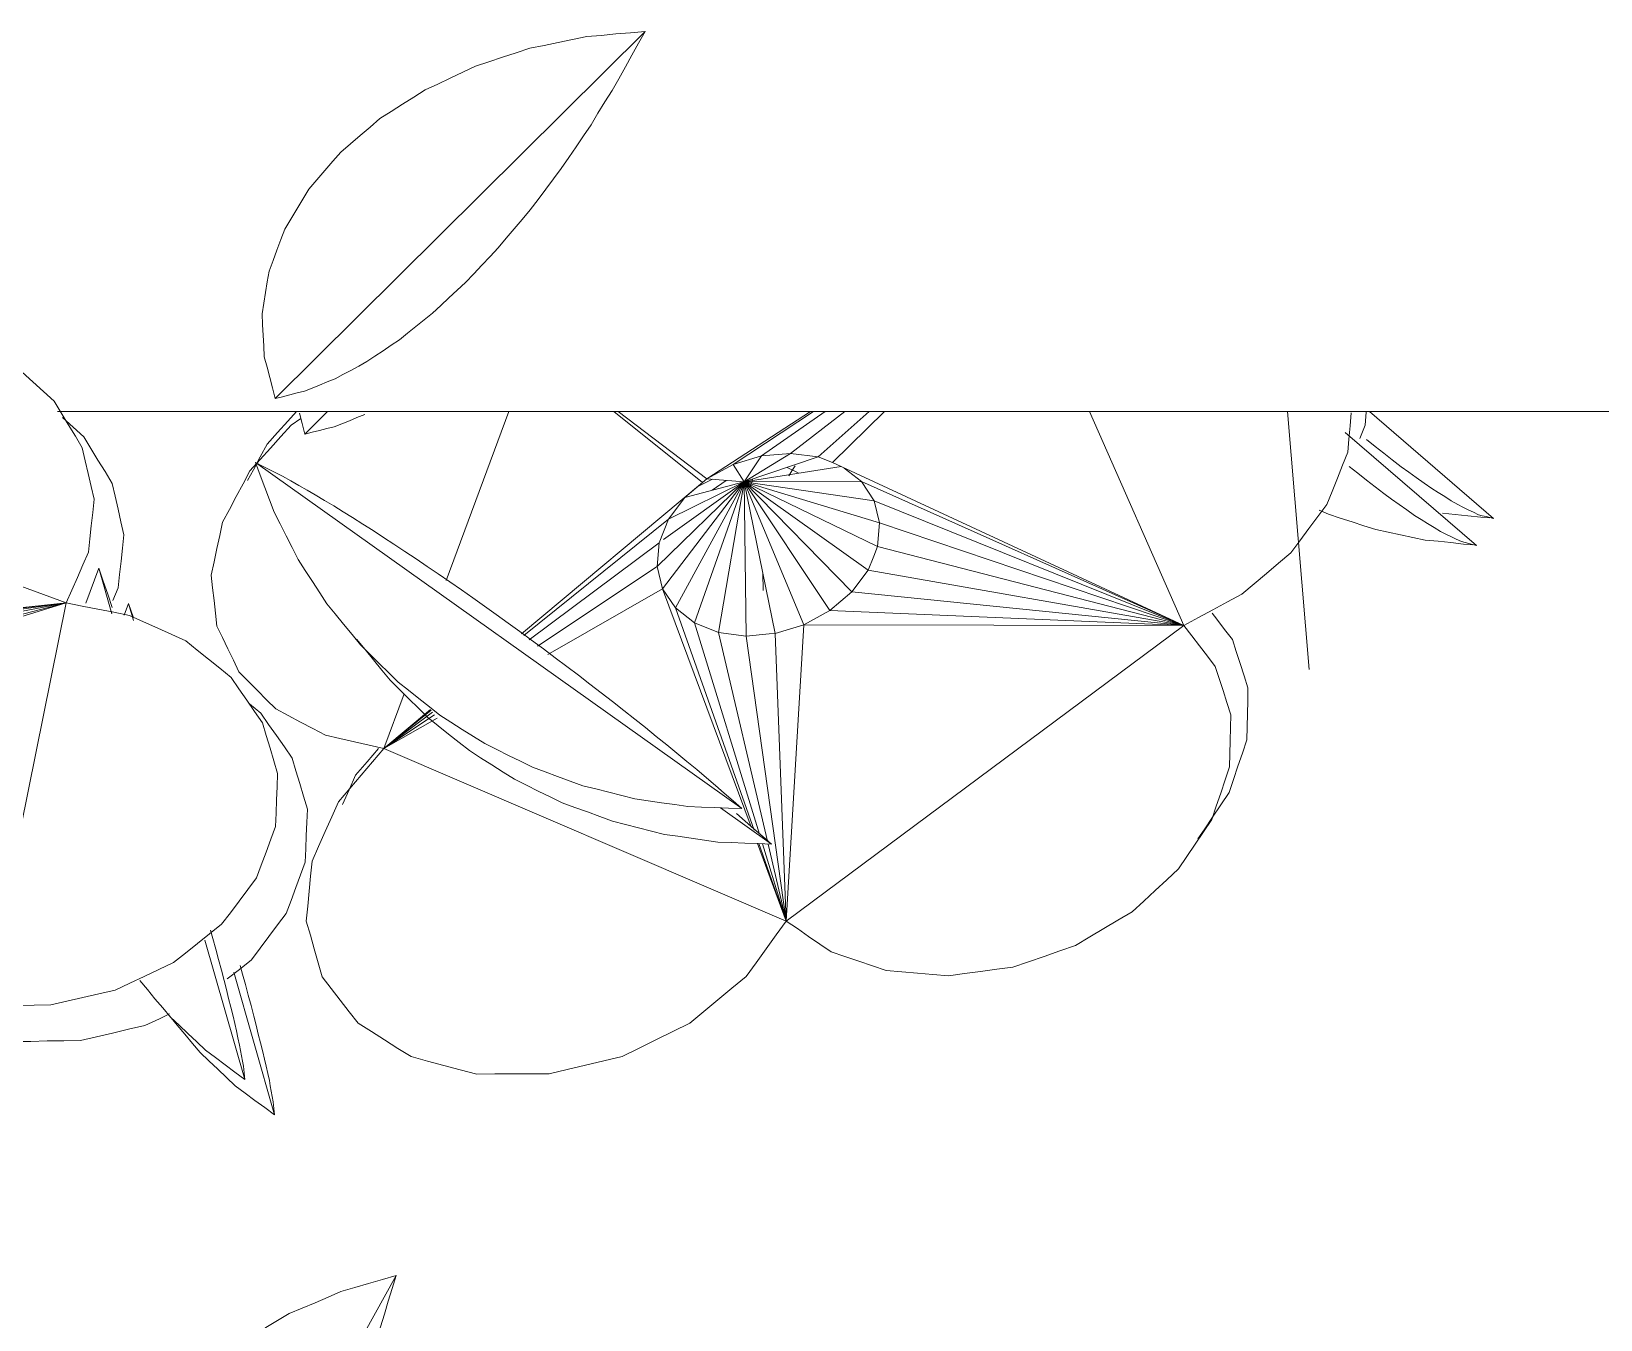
# Model space of a CAD drawing. Header units: metres. Extents: x -18.34 to -13.25, y -25.49 to -16.26.
# Drawn here: x -14.5184 to -14.4033, y -17.635 to -17.5405 of the extents above; entities that cross this region are included whole.
import ezdxf

# ---------------------------------------------------------------- set-up
doc = ezdxf.new("R2010")
doc.units = ezdxf.units.M
for name, color, linetype, lineweight in [('Importações nas famílias', 7, 'Continuous', 5), ('Quadro estrutural', 7, 'Continuous', 5), ('Vegetação', 7, 'Continuous', 5)]:
    doc.layers.add(name, color=color, linetype=linetype, lineweight=lineweight)

# ---------------------------------------------------------------- blocks, each defined once
blk = doc.blocks.new('Planta_pergolado_12200 - plantas pergolado_skp_Component_12-V846-Pavimento 02 - Executivo')
at = {"layer": 'Importações nas famílias', "color": 9}
blk.add_line((0.58291, 0.23333), (0.61374, 0.21627), dxfattribs=at)
at = {"layer": 'Importações nas famílias', "color": 9, "flags": 128}
for points in [[(0.58409, 0.22928), (0.58379, 0.23029), (0.5835, 0.23131), (0.5832, 0.23232), (0.58291, 0.23333)], [(0.58291, 0.23333), (0.58385, 0.23304), (0.5848, 0.23275), (0.58574, 0.23247), (0.58668, 0.23218)], [(0.58668, 0.23218), (0.5876, 0.23186), (0.58852, 0.23155), (0.58944, 0.23124), (0.59036, 0.23092)], [(0.59036, 0.23092), (0.59125, 0.23059), (0.59213, 0.23025), (0.59301, 0.22992), (0.5939, 0.22958)], [(0.5857, 0.22549), (0.5853, 0.22644), (0.5849, 0.22739), (0.58449, 0.22834), (0.58409, 0.22928)], [(0.5939, 0.22958), (0.59474, 0.22923), (0.59558, 0.22888), (0.59642, 0.22852), (0.59726, 0.22817)], [(0.59726, 0.22817), (0.59804, 0.2278), (0.59882, 0.22744), (0.59961, 0.22707), (0.60039, 0.2267)], [(0.60039, 0.2267), (0.60112, 0.22633), (0.60184, 0.22595), (0.60256, 0.22557), (0.60328, 0.2252)], [(0.58771, 0.22206), (0.58721, 0.22292), (0.58671, 0.22378), (0.58621, 0.22464), (0.5857, 0.22549)], [(0.60328, 0.2252), (0.60393, 0.22481), (0.60458, 0.22443), (0.60523, 0.22405), (0.60588, 0.22367)], [(0.60588, 0.22367), (0.60645, 0.22328), (0.60703, 0.2229), (0.6076, 0.22251), (0.60817, 0.22213)], [(0.59007, 0.21905), (0.58948, 0.2198), (0.58889, 0.22056), (0.5883, 0.22131), (0.58771, 0.22206)], [(0.60817, 0.22213), (0.60866, 0.22175), (0.60914, 0.22137), (0.60963, 0.22099), (0.61012, 0.22061)], [(0.61012, 0.22061), (0.61052, 0.22023), (0.61091, 0.21986), (0.61131, 0.21948), (0.61171, 0.21911)], [(0.59272, 0.21655), (0.59205, 0.21718), (0.59139, 0.2178), (0.59073, 0.21843), (0.59007, 0.21905)], [(0.61171, 0.21911), (0.61201, 0.21875), (0.61231, 0.21839), (0.61262, 0.21802), (0.61292, 0.21766)], [(0.61292, 0.21766), (0.61312, 0.21731), (0.61333, 0.21697), (0.61353, 0.21662), (0.61374, 0.21627)], [(0.59559, 0.21461), (0.59487, 0.2151), (0.59416, 0.21558), (0.59344, 0.21607), (0.59272, 0.21655)], [(0.61374, 0.21627), (0.61305, 0.2158), (0.61235, 0.21534), (0.61166, 0.21487), (0.61097, 0.21441)], [(0.59863, 0.21328), (0.59787, 0.21361), (0.59711, 0.21394), (0.59635, 0.21428), (0.59559, 0.21461)], [(0.61097, 0.21441), (0.61023, 0.21409), (0.60949, 0.21378), (0.60875, 0.21346), (0.60801, 0.21315)], [(0.60177, 0.21258), (0.60098, 0.21275), (0.6002, 0.21293), (0.59942, 0.2131), (0.59863, 0.21328)], [(0.60801, 0.21315), (0.60723, 0.213), (0.60646, 0.21284), (0.60569, 0.21269), (0.60492, 0.21254)], [(0.60492, 0.21254), (0.60413, 0.21255), (0.60334, 0.21256), (0.60255, 0.21257), (0.60177, 0.21258)]]:
    blk.add_lwpolyline(points, dxfattribs=at)
blk = doc.blocks.new('Planta_pergolado_12200 - plantas pergolado_skp_Component_16-V2130-Pavimento 02 - Executivo')
blk.add_blockref('Planta_pergolado_12200 - plantas pergolado_skp_Component_12-V846-Pavimento 02 - Executivo', (0.15477, 0.06501))
blk = doc.blocks.new('Planta_pergolado_12200 - plantas pergolado_skp_Component_12-V875-Pavimento 02 - Executivo')
at = {"layer": 'Importações nas famílias', "color": 9}
blk.add_line((0.6464, 0.3166), (0.67333, 0.28947), dxfattribs=at)
at = {"layer": 'Importações nas famílias', "color": 9, "flags": 128}
for points in [[(0.64678, 0.31232), (0.64669, 0.31339), (0.64659, 0.31446), (0.6465, 0.31553), (0.6464, 0.3166)], [(0.6464, 0.3166), (0.64727, 0.31612), (0.64814, 0.31564), (0.64901, 0.31517), (0.64989, 0.31469)], [(0.64989, 0.31469), (0.65073, 0.31418), (0.65157, 0.31366), (0.65241, 0.31315), (0.65325, 0.31264)], [(0.64764, 0.30814), (0.64743, 0.30919), (0.64721, 0.31023), (0.647, 0.31127), (0.64678, 0.31232)], [(0.65325, 0.31264), (0.65406, 0.31209), (0.65486, 0.31155), (0.65566, 0.311), (0.65647, 0.31046)], [(0.65647, 0.31046), (0.65722, 0.30989), (0.65798, 0.30932), (0.65873, 0.30875), (0.65949, 0.30818)], [(0.64895, 0.30416), (0.64863, 0.30515), (0.6483, 0.30615), (0.64797, 0.30714), (0.64764, 0.30814)], [(0.65949, 0.30818), (0.66019, 0.30759), (0.66088, 0.30701), (0.66158, 0.30642), (0.66228, 0.30583)], [(0.66228, 0.30583), (0.66292, 0.30523), (0.66355, 0.30463), (0.66419, 0.30403), (0.66482, 0.30343)], [(0.65069, 0.30046), (0.65026, 0.30139), (0.64982, 0.30231), (0.64939, 0.30323), (0.64895, 0.30416)], [(0.66482, 0.30343), (0.66539, 0.30282), (0.66595, 0.30221), (0.66651, 0.30161), (0.66708, 0.301)], [(0.6528, 0.29715), (0.65228, 0.29798), (0.65175, 0.2988), (0.65122, 0.29963), (0.65069, 0.30046)], [(0.66708, 0.301), (0.66756, 0.30039), (0.66805, 0.29979), (0.66853, 0.29918), (0.66902, 0.29858)], [(0.66902, 0.29858), (0.66942, 0.29798), (0.66983, 0.29738), (0.67023, 0.29679), (0.67063, 0.29619)], [(0.65525, 0.29428), (0.65464, 0.295), (0.65403, 0.29571), (0.65342, 0.29643), (0.6528, 0.29715)], [(0.67063, 0.29619), (0.67095, 0.29561), (0.67127, 0.29502), (0.67158, 0.29444), (0.6719, 0.29386)], [(0.65797, 0.29194), (0.65729, 0.29252), (0.65661, 0.29311), (0.65593, 0.2937), (0.65525, 0.29428)], [(0.6719, 0.29386), (0.67212, 0.29329), (0.67235, 0.29273), (0.67257, 0.29217), (0.6728, 0.29161)], [(0.66091, 0.29017), (0.66017, 0.29061), (0.65944, 0.29105), (0.65871, 0.2915), (0.65797, 0.29194)], [(0.6728, 0.29161), (0.67293, 0.29107), (0.67306, 0.29054), (0.6732, 0.29), (0.67333, 0.28947)], [(0.66398, 0.28902), (0.66321, 0.28931), (0.66244, 0.2896), (0.66168, 0.28988), (0.66091, 0.29017)], [(0.66713, 0.28851), (0.66634, 0.28864), (0.66555, 0.28877), (0.66477, 0.28889), (0.66398, 0.28902)], [(0.67333, 0.28947), (0.67256, 0.28927), (0.6718, 0.28907), (0.67103, 0.28887), (0.67027, 0.28866)], [(0.67027, 0.28866), (0.66948, 0.28863), (0.6687, 0.28859), (0.66791, 0.28855), (0.66713, 0.28851)]]:
    blk.add_lwpolyline(points, dxfattribs=at)
blk = doc.blocks.new('Planta_pergolado_12200 - plantas pergolado_skp_Component_12-V877-Pavimento 02 - Executivo')
at = {"layer": 'Importações nas famílias', "color": 9}
blk.add_line((0.70342, 0.3237), (0.67804, 0.28803), dxfattribs=at)
at = {"layer": 'Importações nas famílias', "color": 9, "flags": 128}
for points in [[(0.70117, 0.32112), (0.70173, 0.32176), (0.70229, 0.32241), (0.70286, 0.32306), (0.70342, 0.3237)], [(0.70342, 0.3237), (0.70338, 0.32272), (0.70334, 0.32173), (0.70331, 0.32074), (0.70327, 0.31975)], [(0.69875, 0.31821), (0.69935, 0.31894), (0.69996, 0.31966), (0.70056, 0.32039), (0.70117, 0.32112)], [(0.70327, 0.31975), (0.70313, 0.31878), (0.70299, 0.3178), (0.70285, 0.31682), (0.70271, 0.31585)], [(0.69622, 0.31505), (0.69685, 0.31584), (0.69748, 0.31663), (0.69812, 0.31742), (0.69875, 0.31821)], [(0.70271, 0.31585), (0.70247, 0.31489), (0.70222, 0.31394), (0.70198, 0.31299), (0.70174, 0.31203)], [(0.69364, 0.31172), (0.69428, 0.31255), (0.69493, 0.31338), (0.69557, 0.31422), (0.69622, 0.31505)], [(0.70174, 0.31203), (0.7014, 0.31111), (0.70106, 0.31019), (0.70073, 0.30927), (0.70039, 0.30835)], [(0.69107, 0.30828), (0.69171, 0.30914), (0.69235, 0.31), (0.693, 0.31086), (0.69364, 0.31172)], [(0.68857, 0.30483), (0.68919, 0.30569), (0.68982, 0.30655), (0.69044, 0.30742), (0.69107, 0.30828)], [(0.70039, 0.30835), (0.69995, 0.30747), (0.69952, 0.30659), (0.69909, 0.30572), (0.69865, 0.30484)], [(0.6862, 0.30143), (0.68679, 0.30228), (0.68738, 0.30313), (0.68797, 0.30398), (0.68857, 0.30483)], [(0.69865, 0.30484), (0.69813, 0.30401), (0.69761, 0.30319), (0.69708, 0.30236), (0.69656, 0.30154)], [(0.68401, 0.29818), (0.68456, 0.29899), (0.6851, 0.29981), (0.68565, 0.30062), (0.6862, 0.30143)], [(0.69656, 0.30154), (0.69596, 0.30078), (0.69535, 0.30001), (0.69474, 0.29925), (0.69414, 0.29849)], [(0.68206, 0.29515), (0.68255, 0.29591), (0.68303, 0.29666), (0.68352, 0.29742), (0.68401, 0.29818)], [(0.69414, 0.29849), (0.69345, 0.2978), (0.69277, 0.2971), (0.69209, 0.29641), (0.6914, 0.29572)], [(0.68039, 0.2924), (0.68081, 0.29309), (0.68122, 0.29378), (0.68164, 0.29446), (0.68206, 0.29515)], [(0.6914, 0.29572), (0.69065, 0.29511), (0.6899, 0.29449), (0.68914, 0.29388), (0.68839, 0.29326)], [(0.67904, 0.29001), (0.67938, 0.29061), (0.67971, 0.29121), (0.68005, 0.29181), (0.68039, 0.2924)], [(0.68839, 0.29326), (0.68758, 0.29274), (0.68676, 0.29221), (0.68595, 0.29168), (0.68514, 0.29115)], [(0.68514, 0.29115), (0.68427, 0.29071), (0.68341, 0.29027), (0.68254, 0.28984), (0.68167, 0.2894)], [(0.67804, 0.28803), (0.67829, 0.28853), (0.67854, 0.28902), (0.67879, 0.28952), (0.67904, 0.29001)], [(0.68167, 0.2894), (0.68077, 0.28906), (0.67986, 0.28871), (0.67895, 0.28837), (0.67804, 0.28803)]]:
    blk.add_lwpolyline(points, dxfattribs=at)
blk = doc.blocks.new('Planta_pergolado_12200 - plantas pergolado_skp_Component_12-V2141-Pavimento 02 - Executivo')
at = {"layer": 'Importações nas famílias', "color": 9}
for p, q in [((0.72329, 0.28723), (0.71307, 0.28432)), ((0.71234, 0.28473), (0.71296, 0.2849)), ((0.68912, 0.27749), (0.68577, 0.27654))]:
    blk.add_line(p, q, dxfattribs=at)
at = {"layer": 'Importações nas famílias', "color": 9, "flags": 128}
for points in [[(0.71866, 0.28638), (0.71919, 0.2865), (0.71972, 0.28662), (0.72025, 0.28674), (0.72078, 0.28686)], [(0.72078, 0.28686), (0.72117, 0.28693), (0.72155, 0.287), (0.72194, 0.28707), (0.72233, 0.28715)], [(0.72329, 0.28723), (0.72275, 0.28652), (0.72222, 0.2858), (0.72168, 0.28508), (0.72115, 0.28436)], [(0.72233, 0.28715), (0.72257, 0.28717), (0.72281, 0.28719), (0.72305, 0.28721), (0.72329, 0.28723)], [(0.71296, 0.2849), (0.71373, 0.28511), (0.7145, 0.28531), (0.71527, 0.28552), (0.71603, 0.28572)], [(0.71603, 0.28572), (0.71669, 0.28589), (0.71735, 0.28605), (0.718, 0.28622), (0.71866, 0.28638)], [(0.72115, 0.28436), (0.72054, 0.28372), (0.71993, 0.28307), (0.71932, 0.28243), (0.71872, 0.28178)], [(0.71872, 0.28178), (0.71804, 0.28122), (0.71737, 0.28065), (0.7167, 0.28009), (0.71603, 0.27953)], [(0.68577, 0.27654), (0.68673, 0.27686), (0.68769, 0.27718), (0.68866, 0.2775)], [(0.68836, 0.27558), (0.6875, 0.2759), (0.68663, 0.27622), (0.68577, 0.27654)]]:
    blk.add_lwpolyline(points, dxfattribs=at)
blk = doc.blocks.new('Planta_pergolado_12200 - plantas pergolado_skp_Component_17-V2143-Pavimento 02 - Executivo')
at = {"layer": 'Importações nas famílias', "color": 9}
for p, q in [((0.67613, 0.24108), (0.68833, 0.27414)), ((0.69189, 0.24901), (0.68833, 0.27414)), ((0.68833, 0.27414), (0.69147, 0.24691)), ((0.69273, 0.25087), (0.68833, 0.27414)), ((0.69394, 0.25237), (0.68833, 0.27414)), ((0.69484, 0.25299), (0.68833, 0.27414)), ((0.68833, 0.27414), (0.69151, 0.24472)), ((0.71791, 0.26815), (0.68833, 0.27414)), ((0.71791, 0.26815), (0.69484, 0.25299)), ((0.71791, 0.26815), (0.69712, 0.2539)), ((0.71791, 0.26815), (0.69887, 0.25384)), ((0.71791, 0.26815), (0.70057, 0.2532)), ((0.71791, 0.26815), (0.70211, 0.25205)), ((0.71791, 0.26815), (0.70337, 0.25046)), ((0.71791, 0.26815), (0.70428, 0.24853)), ((0.71791, 0.26815), (0.70477, 0.2464)), ((0.70481, 0.24421), (0.71791, 0.26815)), ((0.71791, 0.26815), (0.71307, 0.26497)), ((0.71791, 0.26815), (0.72399, 0.23139)), ((0.69354, 0.24502), (0.69712, 0.2539)), ((0.69887, 0.25384), (0.69354, 0.24502)), ((0.69543, 0.25338), (0.69354, 0.24502)), ((0.69712, 0.2539), (0.69549, 0.25342)), ((0.69887, 0.25384), (0.69712, 0.2539)), ((0.70057, 0.2532), (0.69887, 0.25384)), ((0.69394, 0.25237), (0.69273, 0.25087)), ((0.70057, 0.2532), (0.69354, 0.24502)), ((0.69354, 0.24502), (0.69394, 0.25237)), ((0.69484, 0.25299), (0.69394, 0.25237)), ((0.70211, 0.25205), (0.70057, 0.2532)), ((0.69354, 0.24502), (0.70211, 0.25205)), ((0.70261, 0.25141), (0.70211, 0.25205)), ((0.70337, 0.25046), (0.70261, 0.25141)), ((0.69273, 0.25087), (0.69189, 0.24901)), ((0.69354, 0.24502), (0.69273, 0.25087)), ((0.70337, 0.25046), (0.69354, 0.24502)), ((0.70428, 0.24853), (0.70337, 0.25046)), ((0.69189, 0.24901), (0.69147, 0.24691)), ((0.69354, 0.24502), (0.69189, 0.24901)), ((0.69354, 0.24502), (0.70428, 0.24853)), ((0.70477, 0.2464), (0.70428, 0.24853)), ((0.69354, 0.24502), (0.69147, 0.24691)), ((0.69147, 0.24691), (0.69151, 0.24472)), ((0.69354, 0.24502), (0.70477, 0.2464)), ((0.70481, 0.24421), (0.70477, 0.2464)), ((0.69151, 0.24472), (0.67613, 0.24108)), ((0.67613, 0.24108), (0.69161, 0.24429)), ((0.69354, 0.24502), (0.69151, 0.24472)), ((0.69151, 0.24472), (0.69161, 0.24429)), ((0.69161, 0.24429), (0.692, 0.24259)), ((0.69161, 0.24429), (0.69817, 0.21466)), ((0.69354, 0.24502), (0.692, 0.24259)), ((0.69354, 0.24502), (0.69291, 0.24066)), ((0.7044, 0.24211), (0.69354, 0.24502)), ((0.69354, 0.24502), (0.70481, 0.24421)), ((0.69354, 0.24502), (0.70355, 0.24025)), ((0.69354, 0.24502), (0.70234, 0.23875)), ((0.69354, 0.24502), (0.70085, 0.23772)), ((0.69354, 0.24502), (0.69917, 0.23722)), ((0.69354, 0.24502), (0.69742, 0.23728)), ((0.69354, 0.24502), (0.69571, 0.23792)), ((0.69354, 0.24502), (0.69418, 0.23907)), ((0.7044, 0.24211), (0.70481, 0.24421)), ((0.70481, 0.24421), (0.72399, 0.23139)), ((0.692, 0.24259), (0.69291, 0.24066)), ((0.70423, 0.24174), (0.7044, 0.24211)), ((0.7044, 0.24211), (0.72399, 0.23139)), ((0.69817, 0.21466), (0.67613, 0.24108)), ((0.69291, 0.24066), (0.69418, 0.23907)), ((0.69291, 0.24066), (0.69817, 0.21466)), ((0.70423, 0.24174), (0.70355, 0.24025)), ((0.70355, 0.24025), (0.70234, 0.23875)), ((0.72399, 0.23139), (0.70355, 0.24025)), ((0.69418, 0.23907), (0.69571, 0.23792)), ((0.69418, 0.23907), (0.69817, 0.21466)), ((0.70234, 0.23875), (0.70085, 0.23772)), ((0.72399, 0.23139), (0.70234, 0.23875)), ((0.69571, 0.23792), (0.69742, 0.23728)), ((0.69571, 0.23792), (0.69817, 0.21466)), ((0.72399, 0.23139), (0.69742, 0.23728)), ((0.69742, 0.23728), (0.69817, 0.21466)), ((0.69917, 0.23722), (0.69742, 0.23728)), ((0.70085, 0.23772), (0.69917, 0.23722)), ((0.69917, 0.23722), (0.72399, 0.23139)), ((0.70085, 0.23772), (0.72399, 0.23139)), ((0.69817, 0.21466), (0.72399, 0.23139))]:
    blk.add_line(p, q, dxfattribs=at)
at = {"layer": 'Importações nas famílias', "color": 9, "flags": 128}
for points in [[(0.70085, 0.28965), (0.69992, 0.28937), (0.69898, 0.28909), (0.69805, 0.28881), (0.69712, 0.28854)], [(0.70473, 0.2895), (0.70376, 0.28953), (0.70279, 0.28957), (0.70182, 0.28961), (0.70085, 0.28965)], [(0.7085, 0.2881), (0.70756, 0.28845), (0.70662, 0.2888), (0.70567, 0.28915), (0.70473, 0.2895)], [(0.69712, 0.28854), (0.69629, 0.28796), (0.69546, 0.28739), (0.69463, 0.28681), (0.6938, 0.28624)], [(0.71191, 0.28554), (0.71106, 0.28618), (0.71021, 0.28682), (0.70936, 0.28746), (0.7085, 0.2881)], [(0.6938, 0.28624), (0.69313, 0.28541), (0.69246, 0.28458), (0.69179, 0.28375), (0.69112, 0.28292)], [(0.71472, 0.282), (0.71402, 0.28289), (0.71331, 0.28377), (0.71261, 0.28466), (0.71191, 0.28554)], [(0.69112, 0.28292), (0.69065, 0.28188), (0.69019, 0.28085), (0.68972, 0.27982), (0.68925, 0.27879)], [(0.71673, 0.27773), (0.71623, 0.2788), (0.71573, 0.27986), (0.71522, 0.28093), (0.71472, 0.282)], [(0.68925, 0.27879), (0.68902, 0.27763), (0.68879, 0.27646), (0.68856, 0.2753), (0.68833, 0.27414)], [(0.71782, 0.273), (0.71755, 0.27418), (0.71728, 0.27536), (0.71701, 0.27654), (0.71673, 0.27773)], [(0.67695, 0.27532), (0.6761, 0.27481), (0.67524, 0.27429), (0.67439, 0.27377), (0.67353, 0.27325)], [(0.68073, 0.27619), (0.67979, 0.27597), (0.67884, 0.27575), (0.6779, 0.27554), (0.67695, 0.27532)], [(0.68461, 0.27578), (0.68364, 0.27588), (0.68267, 0.27598), (0.6817, 0.27609), (0.68073, 0.27619)], [(0.68833, 0.27414), (0.6874, 0.27455), (0.68647, 0.27496), (0.68554, 0.27537), (0.68461, 0.27578)], [(0.67353, 0.27325), (0.67282, 0.27247), (0.67212, 0.27169), (0.67141, 0.2709), (0.6707, 0.27012)], [(0.71791, 0.26815), (0.71789, 0.26936), (0.71787, 0.27057), (0.71785, 0.27179), (0.71782, 0.273)], [(0.6707, 0.27012), (0.67019, 0.26912), (0.66968, 0.26813), (0.66917, 0.26713), (0.66866, 0.26613)], [(0.72178, 0.26825), (0.72082, 0.26823), (0.71985, 0.2682), (0.71888, 0.26817), (0.71791, 0.26815)], [(0.7256, 0.2671), (0.72465, 0.26739), (0.72369, 0.26767), (0.72274, 0.26796), (0.72178, 0.26825)], [(0.7291, 0.26476), (0.72822, 0.26534), (0.72735, 0.26593), (0.72647, 0.26651), (0.7256, 0.2671)], [(0.66866, 0.26613), (0.66838, 0.26499), (0.6681, 0.26385), (0.66783, 0.26271), (0.66755, 0.26156)], [(0.73204, 0.2614), (0.73131, 0.26224), (0.73057, 0.26308), (0.72983, 0.26392), (0.7291, 0.26476)], [(0.66755, 0.26156), (0.66752, 0.26035), (0.66749, 0.25914), (0.66746, 0.25794), (0.66743, 0.25673)], [(0.73423, 0.25725), (0.73368, 0.25829), (0.73314, 0.25933), (0.73259, 0.26036), (0.73204, 0.2614)], [(0.66743, 0.25673), (0.66765, 0.25553), (0.66788, 0.25434), (0.6681, 0.25314), (0.66832, 0.25195)], [(0.73551, 0.25259), (0.73519, 0.25375), (0.73487, 0.25492), (0.73455, 0.25609), (0.73423, 0.25725)], [(0.7358, 0.24774), (0.73573, 0.24895), (0.73566, 0.25016), (0.73558, 0.25138), (0.73551, 0.25259)], [(0.66832, 0.25195), (0.66878, 0.25085), (0.66924, 0.24975), (0.6697, 0.24865), (0.67016, 0.24756)], [(0.67016, 0.24756), (0.67083, 0.24663), (0.67149, 0.2457), (0.67216, 0.24478), (0.67283, 0.24385)], [(0.73508, 0.24302), (0.73526, 0.2442), (0.73544, 0.24538), (0.73562, 0.24656)], [(0.67283, 0.24385), (0.67365, 0.24316), (0.67448, 0.24247), (0.6753, 0.24177), (0.67613, 0.24108)], [(0.7334, 0.23877), (0.73382, 0.23983), (0.73424, 0.24089), (0.73466, 0.24196), (0.73508, 0.24302)], [(0.67613, 0.24108), (0.67558, 0.24012), (0.67502, 0.23916), (0.67447, 0.2382), (0.67392, 0.23724)], [(0.73086, 0.23526), (0.7315, 0.23614), (0.73213, 0.23701), (0.73276, 0.23789), (0.7334, 0.23877)], [(0.67392, 0.23724), (0.67359, 0.23613), (0.67326, 0.23501), (0.67294, 0.23389), (0.67261, 0.23277)], [(0.72765, 0.23274), (0.72846, 0.23337), (0.72926, 0.234), (0.73006, 0.23463), (0.73086, 0.23526)], [(0.67261, 0.23277), (0.67253, 0.23157), (0.67245, 0.23036), (0.67237, 0.22916), (0.67229, 0.22796)], [(0.72399, 0.23139), (0.7249, 0.23173), (0.72582, 0.23207), (0.72674, 0.2324), (0.72765, 0.23274)], [(0.72635, 0.22655), (0.72576, 0.22776), (0.72517, 0.22897), (0.72458, 0.23018), (0.72399, 0.23139)], [(0.67229, 0.22796), (0.67246, 0.22675), (0.67264, 0.22555), (0.67281, 0.22435), (0.67298, 0.22314)], [(0.72753, 0.22115), (0.72723, 0.2225), (0.72694, 0.22385), (0.72664, 0.2252), (0.72635, 0.22655)], [(0.67298, 0.22314), (0.6734, 0.22202), (0.67381, 0.2209), (0.67423, 0.21977), (0.67464, 0.21865)], [(0.72742, 0.21563), (0.72745, 0.21701), (0.72747, 0.21839), (0.7275, 0.21977), (0.72753, 0.22115)], [(0.67464, 0.21865), (0.67527, 0.21768), (0.6759, 0.21672), (0.67652, 0.21575), (0.67715, 0.21478)], [(0.72604, 0.21047), (0.72638, 0.21176), (0.72673, 0.21305), (0.72708, 0.21434), (0.72742, 0.21563)], [(0.67715, 0.21478), (0.67795, 0.21404), (0.67875, 0.2133), (0.67955, 0.21255), (0.68034, 0.21181)], [(0.6952, 0.21172), (0.69594, 0.21246), (0.69668, 0.21319), (0.69743, 0.21392), (0.69817, 0.21466)], [(0.69817, 0.21466), (0.69867, 0.2134), (0.69918, 0.21214), (0.69969, 0.21087), (0.7002, 0.20961)], [(0.68034, 0.21181), (0.68126, 0.21134), (0.68217, 0.21087), (0.68309, 0.2104), (0.684, 0.20993)], [(0.69169, 0.20989), (0.69257, 0.21034), (0.69345, 0.2108), (0.69433, 0.21126), (0.6952, 0.21172)], [(0.684, 0.20993), (0.68497, 0.20977), (0.68594, 0.2096), (0.6869, 0.20944), (0.68787, 0.20927)], [(0.68787, 0.20927), (0.68883, 0.20943), (0.68978, 0.20958), (0.69074, 0.20973), (0.69169, 0.20989)], [(0.7002, 0.20961), (0.70097, 0.20857), (0.70174, 0.20753), (0.70251, 0.20648), (0.70328, 0.20544)], [(0.7235, 0.20611), (0.72413, 0.2072), (0.72477, 0.20829), (0.7254, 0.20938), (0.72604, 0.21047)], [(0.72002, 0.20293), (0.72089, 0.20372), (0.72176, 0.20452), (0.72263, 0.20532), (0.7235, 0.20611)], [(0.70328, 0.20544), (0.70425, 0.20471), (0.70522, 0.20397), (0.70619, 0.20324), (0.70715, 0.2025)], [(0.7159, 0.20119), (0.71693, 0.20162), (0.71796, 0.20206), (0.71899, 0.20249), (0.72002, 0.20293)], [(0.70715, 0.2025), (0.70824, 0.20213), (0.70932, 0.20177), (0.7104, 0.2014), (0.71148, 0.20104)], [(0.71148, 0.20104), (0.71259, 0.20108), (0.71369, 0.20111), (0.71479, 0.20115), (0.7159, 0.20119)]]:
    blk.add_lwpolyline(points, dxfattribs=at)
blk = doc.blocks.new('Planta_pergolado_12200 - plantas pergolado_skp_Component_16-V2144-Pavimento 02 - Executivo')
for name in ['Planta_pergolado_12200 - plantas pergolado_skp_Component_12-V877-Pavimento 02 - Executivo', 'Planta_pergolado_12200 - plantas pergolado_skp_Component_12-V875-Pavimento 02 - Executivo', 'Planta_pergolado_12200 - plantas pergolado_skp_Component_17-V2143-Pavimento 02 - Executivo', 'Planta_pergolado_12200 - plantas pergolado_skp_Component_12-V2141-Pavimento 02 - Executivo']:
    blk.add_blockref(name, (0, 0))
blk = doc.blocks.new('Planta_pergolado_12200 - plantas pergolado_skp_Component_12-V2157-Pavimento 02 - Executivo')
at = {"layer": 'Importações nas famílias', "color": 9}
blk.add_line((0.67429, 0.29331), (0.67594, 0.29165), dxfattribs=at)
at = {"layer": 'Importações nas famílias', "color": 9, "flags": 128}
for points in [[(0.67451, 0.29604), (0.67473, 0.29547), (0.67496, 0.29491), (0.67518, 0.29435), (0.67541, 0.29379)], [(0.67541, 0.29379), (0.67554, 0.29325), (0.67567, 0.29272), (0.6758, 0.29218), (0.67594, 0.29165)], [(0.67594, 0.29165), (0.67517, 0.29145), (0.6744, 0.29125)]]:
    blk.add_lwpolyline(points, dxfattribs=at)
blk = doc.blocks.new('Planta_pergolado_12200 - plantas pergolado_skp_Component_12-V908-Pavimento 02 - Executivo')
at = {"layer": 'Importações nas famílias', "color": 9}
blk.add_line((0.70603, 0.32588), (0.70336, 0.32213), dxfattribs=at)
at = {"layer": 'Importações nas famílias', "color": 9, "flags": 128}
for points in [[(0.70377, 0.3233), (0.70434, 0.32394), (0.7049, 0.32459), (0.70546, 0.32524), (0.70603, 0.32588)], [(0.70603, 0.32588), (0.70599, 0.3249), (0.70595, 0.32391), (0.70591, 0.32292), (0.70588, 0.32193)], [(0.70588, 0.32193), (0.70573, 0.32096), (0.70559, 0.31998), (0.70545, 0.319), (0.70531, 0.31803)], [(0.70531, 0.31803), (0.70507, 0.31707), (0.70483, 0.31612), (0.70459, 0.31517), (0.70435, 0.31421)], [(0.70435, 0.31421), (0.70401, 0.31329), (0.70367, 0.31237), (0.70333, 0.31145), (0.70299, 0.31053)], [(0.70299, 0.31053), (0.70256, 0.30965), (0.70213, 0.30877), (0.70169, 0.3079), (0.70126, 0.30702)], [(0.70126, 0.30702), (0.70074, 0.30619), (0.70021, 0.30537), (0.69969, 0.30454), (0.69917, 0.30372)], [(0.69917, 0.30372), (0.69856, 0.30296), (0.69796, 0.30219), (0.69735, 0.30143), (0.69674, 0.30067)], [(0.69674, 0.30067), (0.69606, 0.29998), (0.69538, 0.29928), (0.69469, 0.29859), (0.69401, 0.2979)], [(0.69401, 0.2979), (0.69326, 0.29729), (0.6925, 0.29667), (0.69175, 0.29606), (0.691, 0.29544)]]:
    blk.add_lwpolyline(points, dxfattribs=at)
blk = doc.blocks.new('Planta_pergolado_12200 - plantas pergolado_skp_Component_12-V909-Pavimento 02 - Executivo')
at = {"layer": 'Importações nas famílias', "color": 9}
for p, q in [((0.7259, 0.28941), (0.71543, 0.28643)), ((0.71494, 0.28691), (0.71557, 0.28708)), ((0.68962, 0.27907), (0.68838, 0.27872)), ((0.68838, 0.27872), (0.68934, 0.27904)), ((0.68924, 0.2784), (0.68838, 0.27872))]:
    blk.add_line(p, q, dxfattribs=at)
at = {"layer": 'Importações nas famílias', "color": 9, "flags": 128}
for points in [[(0.72127, 0.28856), (0.7218, 0.28868), (0.72233, 0.2888), (0.72286, 0.28892), (0.72338, 0.28904)], [(0.72338, 0.28904), (0.72377, 0.28911), (0.72416, 0.28918), (0.72455, 0.28925), (0.72494, 0.28933)], [(0.7259, 0.28941), (0.72536, 0.2887), (0.72483, 0.28798), (0.72429, 0.28726), (0.72375, 0.28654)], [(0.72494, 0.28933), (0.72518, 0.28935), (0.72542, 0.28937), (0.72566, 0.28939), (0.7259, 0.28941)], [(0.71557, 0.28708), (0.71633, 0.28729), (0.7171, 0.28749), (0.71787, 0.2877), (0.71864, 0.2879)], [(0.71864, 0.2879), (0.7193, 0.28807), (0.71996, 0.28823), (0.72061, 0.2884), (0.72127, 0.28856)], [(0.72375, 0.28654), (0.72315, 0.2859), (0.72254, 0.28525), (0.72193, 0.28461), (0.72132, 0.28396)], [(0.72132, 0.28396), (0.72065, 0.2834), (0.71998, 0.28283), (0.71931, 0.28227), (0.71863, 0.28171)]]:
    blk.add_lwpolyline(points, dxfattribs=at)
blk = doc.blocks.new('Planta_pergolado_12200 - plantas pergolado_skp_Component_17-V911-Pavimento 02 - Executivo')
at = {"layer": 'Importações nas famílias', "color": 9}
for p, q in [((0.69641, 0.28842), (0.69574, 0.28759)), ((0.68815, 0.27755), (0.68722, 0.27796)), ((0.72052, 0.27033), (0.71759, 0.27092)), ((0.72052, 0.27033), (0.71762, 0.26784)), ((0.72052, 0.27033), (0.7179, 0.26854)), ((0.72052, 0.27033), (0.7179, 0.26861)), ((0.72052, 0.27033), (0.7179, 0.26861)), ((0.72052, 0.27033), (0.71791, 0.26837)), ((0.72052, 0.27033), (0.71839, 0.26816)), ((0.72052, 0.27033), (0.71874, 0.26817)), ((0.72052, 0.27033), (0.71902, 0.26818)), ((0.72052, 0.27033), (0.71922, 0.26818)), ((0.71935, 0.26819), (0.72052, 0.27033)), ((0.72052, 0.27033), (0.72089, 0.26806)), ((0.73825, 0.24887), (0.73841, 0.24992)), ((0.69409, 0.24842), (0.69411, 0.24754)), ((0.70282, 0.24245), (0.70351, 0.24196)), ((0.73347, 0.23744), (0.73389, 0.23802)), ((0.69695, 0.21345), (0.69781, 0.2139)), ((0.72203, 0.20485), (0.72263, 0.20511))]:
    blk.add_line(p, q, dxfattribs=at)
at = {"layer": 'Importações nas famílias', "color": 9, "flags": 128}
for points in [[(0.70346, 0.29183), (0.70252, 0.29155), (0.70159, 0.29127), (0.70066, 0.29099), (0.69973, 0.29072)], [(0.70734, 0.29168), (0.70637, 0.29171), (0.7054, 0.29175), (0.70443, 0.29179), (0.70346, 0.29183)], [(0.71111, 0.29028), (0.71017, 0.29063), (0.70922, 0.29098), (0.70828, 0.29133), (0.70734, 0.29168)], [(0.69973, 0.29072), (0.6989, 0.29014), (0.69807, 0.28957), (0.69724, 0.28899), (0.69641, 0.28842)], [(0.71452, 0.28772), (0.71367, 0.28836), (0.71281, 0.289), (0.71196, 0.28964), (0.71111, 0.29028)], [(0.71592, 0.28595), (0.71522, 0.28684), (0.71452, 0.28772)], [(0.71934, 0.27991), (0.71884, 0.28098), (0.71849, 0.28171)], [(0.72043, 0.27518), (0.72016, 0.27636), (0.71989, 0.27754), (0.71961, 0.27872), (0.71934, 0.27991)], [(0.67956, 0.2775), (0.6787, 0.27699), (0.67785, 0.27647), (0.67699, 0.27595), (0.67614, 0.27543)], [(0.68334, 0.27837), (0.68239, 0.27815), (0.68145, 0.27794), (0.6805, 0.27772), (0.67956, 0.2775)], [(0.68722, 0.27796), (0.68625, 0.27806), (0.68528, 0.27816), (0.68431, 0.27827), (0.68334, 0.27837)], [(0.67614, 0.27543), (0.67543, 0.27465), (0.67472, 0.27387)], [(0.72052, 0.27033), (0.7205, 0.27154), (0.72047, 0.27275), (0.72045, 0.27397), (0.72043, 0.27518)], [(0.72439, 0.27043), (0.72342, 0.27041), (0.72245, 0.27038), (0.72149, 0.27035), (0.72052, 0.27033)], [(0.72821, 0.26928), (0.72725, 0.26957), (0.7263, 0.26985), (0.72534, 0.27014), (0.72439, 0.27043)], [(0.73171, 0.26694), (0.73083, 0.26752), (0.72996, 0.26811), (0.72908, 0.26869), (0.72821, 0.26928)], [(0.73465, 0.26358), (0.73391, 0.26442), (0.73318, 0.26526), (0.73244, 0.2661), (0.73171, 0.26694)], [(0.73684, 0.25943), (0.73629, 0.26047), (0.73574, 0.26151), (0.7352, 0.26254), (0.73465, 0.26358)], [(0.73812, 0.25477), (0.7378, 0.25593), (0.73748, 0.2571), (0.73716, 0.25827), (0.73684, 0.25943)], [(0.73841, 0.24992), (0.73834, 0.25113), (0.73826, 0.25234), (0.73819, 0.25356), (0.73812, 0.25477)], [(0.73026, 0.23492), (0.73106, 0.23555), (0.73187, 0.23618), (0.73267, 0.23681), (0.73347, 0.23744)], [(0.72896, 0.22873), (0.72837, 0.22994), (0.72778, 0.23115), (0.72719, 0.23236)], [(0.73014, 0.22333), (0.72984, 0.22468), (0.72955, 0.22603), (0.72925, 0.22738), (0.72896, 0.22873)], [(0.73003, 0.21781), (0.73006, 0.21919), (0.73008, 0.22057), (0.73011, 0.22195), (0.73014, 0.22333)], [(0.72865, 0.21265), (0.72899, 0.21394), (0.72934, 0.21523), (0.72968, 0.21652), (0.73003, 0.21781)], [(0.72611, 0.20829), (0.72674, 0.20938), (0.72738, 0.21047), (0.72801, 0.21156), (0.72865, 0.21265)], [(0.72263, 0.20511), (0.7235, 0.2059), (0.72437, 0.2067), (0.72524, 0.2075), (0.72611, 0.20829)]]:
    blk.add_lwpolyline(points, dxfattribs=at)
blk = doc.blocks.new('Planta_pergolado_12200 - plantas pergolado_skp_Component_16-V2158-Pavimento 02 - Executivo')
for name in ['Planta_pergolado_12200 - plantas pergolado_skp_Component_12-V908-Pavimento 02 - Executivo', 'Planta_pergolado_12200 - plantas pergolado_skp_Component_12-V2157-Pavimento 02 - Executivo', 'Planta_pergolado_12200 - plantas pergolado_skp_Component_17-V911-Pavimento 02 - Executivo', 'Planta_pergolado_12200 - plantas pergolado_skp_Component_12-V909-Pavimento 02 - Executivo']:
    blk.add_blockref(name, (0, 0))
blk = doc.blocks.new('Planta_pergolado_12200 - plantas pergolado_skp_-V2182-Pavimento 02 - Executivo')
for name in ['Planta_pergolado_12200 - plantas pergolado_skp_Component_16-V2158-Pavimento 02 - Executivo', 'Planta_pergolado_12200 - plantas pergolado_skp_Component_16-V2144-Pavimento 02 - Executivo', 'Planta_pergolado_12200 - plantas pergolado_skp_Component_16-V2130-Pavimento 02 - Executivo']:
    blk.add_blockref(name, (0, 0))
blk = doc.blocks.new('Planta_pergolado_12200 - plantas pergolado_skp_-V2183-Pavimento 02 - Executivo')
blk.add_blockref('Planta_pergolado_12200 - plantas pergolado_skp_-V2182-Pavimento 02 - Executivo', (0, 0))
blk = doc.blocks.new('Planta_pergolado_12200 - plantas pergolado_skp_Component_12-V1178-Pavimento 02 - Executivo')
at = {"layer": 'Importações nas famílias', "color": 9, "flags": 128}
blk.add_lwpolyline([(0.55576, 0.27783), (0.55539, 0.27807), (0.55503, 0.27831)], dxfattribs=at)
blk = doc.blocks.new('Planta_pergolado_12200 - plantas pergolado_skp_Component_12-V2376-Pavimento 02 - Executivo')
at = {"layer": 'Importações nas famílias', "color": 9}
for p, q in [((0.68411, 0.37759), (0.67582, 0.36797)), ((0.68182, 0.36673), (0.68152, 0.36606))]:
    blk.add_line(p, q, dxfattribs=at)
at = {"layer": 'Importações nas famílias', "color": 9, "flags": 128}
for points in [[(0.68383, 0.37649), (0.6839, 0.37676), (0.68397, 0.37704), (0.68404, 0.37731), (0.68411, 0.37759)], [(0.6831, 0.37496), (0.68328, 0.37534), (0.68347, 0.37572), (0.68365, 0.37611), (0.68383, 0.37649)], [(0.68408, 0.37731), (0.68401, 0.37665), (0.68391, 0.37571), (0.68381, 0.37478), (0.68372, 0.37384)], [(0.68191, 0.37305), (0.68221, 0.37353), (0.68251, 0.37401), (0.6828, 0.37448), (0.6831, 0.37496)], [(0.68031, 0.3708), (0.68071, 0.37136), (0.68111, 0.37192), (0.68151, 0.37249), (0.68191, 0.37305)], [(0.68372, 0.37384), (0.68352, 0.37293), (0.68333, 0.37203), (0.68314, 0.37112), (0.68295, 0.37021)], [(0.67833, 0.36826), (0.67882, 0.36889), (0.67932, 0.36953), (0.67982, 0.37016), (0.68031, 0.3708)], [(0.68295, 0.37021), (0.68267, 0.36934), (0.68239, 0.36847), (0.68211, 0.3676), (0.68182, 0.36673)]]:
    blk.add_lwpolyline(points, dxfattribs=at)
blk = doc.blocks.new('Planta_pergolado_12200 - plantas pergolado_skp_Component_17-V2377-Pavimento 02 - Executivo')
at = {"layer": 'Importações nas famílias', "color": 9}
for p, q in [((0.68999, 0.35613), (0.67429, 0.34921)), ((0.68999, 0.35613), (0.67804, 0.33036)), ((0.68999, 0.35613), (0.67942, 0.33247)), ((0.68999, 0.35613), (0.68083, 0.33341)), ((0.68999, 0.35613), (0.68246, 0.33381)), ((0.68999, 0.35613), (0.6842, 0.33366)), ((0.68999, 0.35613), (0.68593, 0.33297)), ((0.68999, 0.35613), (0.68753, 0.33177)), ((0.68999, 0.35613), (0.68889, 0.33016)), ((0.68993, 0.32824), (0.68999, 0.35613)), ((0.68999, 0.35613), (0.71167, 0.32696)), ((0.67804, 0.33036), (0.67429, 0.33416)), ((0.67762, 0.3293), (0.67429, 0.33304)), ((0.68083, 0.33341), (0.67942, 0.33247)), ((0.68246, 0.33381), (0.67945, 0.32388)), ((0.67945, 0.32388), (0.6842, 0.33366)), ((0.68083, 0.33341), (0.67945, 0.32388)), ((0.68593, 0.33297), (0.67945, 0.32388)), ((0.68246, 0.33381), (0.68083, 0.33341)), ((0.6842, 0.33366), (0.68246, 0.33381)), ((0.68489, 0.33338), (0.6842, 0.33366)), ((0.68593, 0.33297), (0.68489, 0.33338)), ((0.68753, 0.33177), (0.68593, 0.33297)), ((0.67942, 0.33247), (0.67844, 0.33122)), ((0.67945, 0.32388), (0.67942, 0.33247)), ((0.67945, 0.32388), (0.68753, 0.33177)), ((0.68889, 0.33016), (0.68753, 0.33177)), ((0.67736, 0.32728), (0.67429, 0.33125)), ((0.67833, 0.331), (0.67945, 0.32388)), ((0.67755, 0.32515), (0.67429, 0.32982)), ((0.67762, 0.3293), (0.67736, 0.32728)), ((0.67804, 0.33036), (0.67762, 0.3293)), ((0.67945, 0.32388), (0.67762, 0.3293)), ((0.67945, 0.32388), (0.68889, 0.33016)), ((0.68993, 0.32824), (0.68889, 0.33016)), ((0.67429, 0.32896), (0.67818, 0.32306)), ((0.67429, 0.32873), (0.67922, 0.32114)), ((0.67945, 0.32388), (0.68993, 0.32824)), ((0.69057, 0.32614), (0.68993, 0.32824)), ((0.68993, 0.32824), (0.71167, 0.32696)), ((0.67945, 0.32388), (0.67736, 0.32728)), ((0.67736, 0.32728), (0.67755, 0.32515)), ((0.69057, 0.32614), (0.71167, 0.32696)), ((0.71167, 0.32696), (0.69076, 0.32401)), ((0.69901, 0.29744), (0.71167, 0.32696)), ((0.70599, 0.32495), (0.71167, 0.32696)), ((0.71167, 0.32696), (0.70599, 0.32485)), ((0.706, 0.32522), (0.71167, 0.32696)), ((0.71167, 0.32696), (0.70602, 0.32563)), ((0.69057, 0.32614), (0.67945, 0.32388)), ((0.69061, 0.32571), (0.69057, 0.32614)), ((0.67945, 0.32388), (0.67755, 0.32515)), ((0.67755, 0.32515), (0.67818, 0.32306)), ((0.68979, 0.32023), (0.70529, 0.325)), ((0.70582, 0.32559), (0.6905, 0.32199)), ((0.69061, 0.32571), (0.69076, 0.32401)), ((0.67945, 0.32388), (0.67818, 0.32306)), ((0.67945, 0.32388), (0.67922, 0.32114)), ((0.67945, 0.32388), (0.69076, 0.32401)), ((0.67945, 0.32388), (0.6905, 0.32199)), ((0.67945, 0.32388), (0.68979, 0.32023)), ((0.67945, 0.32388), (0.6887, 0.31883)), ((0.67945, 0.32388), (0.68729, 0.31789)), ((0.67945, 0.32388), (0.68566, 0.31748)), ((0.67945, 0.32388), (0.68368, 0.31796)), ((0.67945, 0.32388), (0.68219, 0.31833)), ((0.67945, 0.32388), (0.68059, 0.31953)), ((0.70476, 0.32439), (0.68729, 0.31789)), ((0.6887, 0.31883), (0.70501, 0.3246)), ((0.69076, 0.32401), (0.6905, 0.32199)), ((0.67818, 0.32306), (0.67922, 0.32114)), ((0.6905, 0.32199), (0.68979, 0.32023)), ((0.67922, 0.32114), (0.67429, 0.31464)), ((0.67429, 0.31431), (0.6795, 0.32081)), ((0.67922, 0.32114), (0.6795, 0.32081)), ((0.6795, 0.32081), (0.68059, 0.31953)), ((0.6795, 0.32081), (0.69059, 0.30753)), ((0.68979, 0.32023), (0.6887, 0.31883)), ((0.68059, 0.31953), (0.68219, 0.31833)), ((0.68219, 0.31833), (0.68392, 0.31763)), ((0.68219, 0.31833), (0.69073, 0.30772)), ((0.68566, 0.31748), (0.68729, 0.31789)), ((0.6887, 0.31883), (0.68729, 0.31789)), ((0.68729, 0.31789), (0.69211, 0.30947)), ((0.68392, 0.31763), (0.68566, 0.31748)), ((0.68392, 0.31763), (0.69104, 0.30811)), ((0.68566, 0.31748), (0.69151, 0.3087)), ((0.68668, 0.30201), (0.67429, 0.3066)), ((0.69615, 0.30087), (0.69901, 0.29744)), ((0.69621, 0.30092), (0.69901, 0.29744)), ((0.69634, 0.30102), (0.69901, 0.29744)), ((0.69654, 0.30116), (0.69901, 0.29744)), ((0.69678, 0.30134), (0.69901, 0.29744)), ((0.69901, 0.29744), (0.69499, 0.29893)), ((0.67479, 0.29135), (0.67528, 0.29065))]:
    blk.add_line(p, q, dxfattribs=at)
at = {"layer": 'Importações nas famílias', "color": 9, "flags": 128}
for points in [[(0.67727, 0.36816), (0.67631, 0.36824), (0.67534, 0.36833), (0.67438, 0.36841)], [(0.68111, 0.36662), (0.68015, 0.367), (0.67919, 0.36739), (0.67823, 0.36777), (0.67727, 0.36816)], [(0.68466, 0.36397), (0.68377, 0.36463), (0.68288, 0.36529), (0.68199, 0.36595), (0.68111, 0.36662)], [(0.68769, 0.36039), (0.68693, 0.36128), (0.68617, 0.36218), (0.68542, 0.36307), (0.68466, 0.36397)], [(0.68999, 0.35613), (0.68941, 0.3572), (0.68884, 0.35826), (0.68826, 0.35933), (0.68769, 0.36039)], [(0.69653, 0.35957), (0.69564, 0.35928), (0.69476, 0.359), (0.69387, 0.35871), (0.69299, 0.35843)], [(0.70036, 0.35948), (0.6994, 0.35951), (0.69844, 0.35953), (0.69748, 0.35955), (0.69653, 0.35957)], [(0.70422, 0.35818), (0.70325, 0.3585), (0.70229, 0.35883), (0.70132, 0.35916), (0.70036, 0.35948)], [(0.69299, 0.35843), (0.69224, 0.35785), (0.69149, 0.35728), (0.69074, 0.35671), (0.68999, 0.35613)], [(0.70785, 0.35574), (0.70694, 0.35635), (0.70603, 0.35696), (0.70512, 0.35757), (0.70422, 0.35818)], [(0.711, 0.35233), (0.71021, 0.35318), (0.70942, 0.35403), (0.70864, 0.35488), (0.70785, 0.35574)], [(0.71346, 0.34818), (0.71284, 0.34922), (0.71223, 0.35026), (0.71161, 0.35129), (0.711, 0.35233)], [(0.71506, 0.34359), (0.71466, 0.34474), (0.71426, 0.34589), (0.71386, 0.34704), (0.71346, 0.34818)], [(0.71568, 0.33886), (0.71553, 0.34004), (0.71537, 0.34122), (0.71521, 0.34241), (0.71506, 0.34359)], [(0.7153, 0.3343), (0.7154, 0.33544), (0.71549, 0.33658), (0.71559, 0.33772), (0.71568, 0.33886)], [(0.71393, 0.33025), (0.71427, 0.33126), (0.71462, 0.33228), (0.71496, 0.33329), (0.7153, 0.3343)], [(0.71167, 0.32696), (0.71223, 0.32778), (0.7128, 0.3286), (0.71336, 0.32943), (0.71393, 0.33025)], [(0.71575, 0.32401), (0.71473, 0.32475), (0.71371, 0.32549), (0.71269, 0.32622), (0.71167, 0.32696)], [(0.71916, 0.31988), (0.71831, 0.32092), (0.71745, 0.32195), (0.7166, 0.32298), (0.71575, 0.32401)], [(0.72161, 0.31493), (0.721, 0.31616), (0.72039, 0.3174), (0.71977, 0.31864), (0.71916, 0.31988)], [(0.72289, 0.30956), (0.72257, 0.3109), (0.72225, 0.31224), (0.72193, 0.31358), (0.72161, 0.31493)], [(0.7229, 0.30425), (0.72289, 0.30558), (0.72289, 0.30691), (0.72289, 0.30823), (0.72289, 0.30956)], [(0.72162, 0.29944), (0.72194, 0.30065), (0.72226, 0.30185), (0.72258, 0.30305), (0.7229, 0.30425)], [(0.71917, 0.29556), (0.71978, 0.29653), (0.72039, 0.2975), (0.72101, 0.29847), (0.72162, 0.29944)], [(0.69803, 0.29315), (0.69828, 0.29422), (0.69852, 0.29529), (0.69877, 0.29637), (0.69901, 0.29744)], [(0.69901, 0.29744), (0.69999, 0.29661), (0.70097, 0.29578), (0.70195, 0.29495), (0.70293, 0.29412)], [(0.71576, 0.29292), (0.71661, 0.29358), (0.71747, 0.29424), (0.71832, 0.2949), (0.71917, 0.29556)], [(0.70293, 0.29412), (0.70402, 0.29363), (0.70511, 0.29314), (0.70619, 0.29265), (0.70728, 0.29217)], [(0.69611, 0.28952), (0.69659, 0.29043), (0.69707, 0.29133), (0.69755, 0.29224), (0.69803, 0.29315)], [(0.71168, 0.29175), (0.7127, 0.29205), (0.71372, 0.29234), (0.71474, 0.29263), (0.71576, 0.29292)], [(0.70728, 0.29217), (0.70838, 0.29206), (0.70948, 0.29196), (0.71058, 0.29186), (0.71168, 0.29175)], [(0.67528, 0.29065), (0.67612, 0.28989), (0.67697, 0.28913), (0.67781, 0.28837), (0.67865, 0.28761)], [(0.69338, 0.28681), (0.69406, 0.28749), (0.69475, 0.28816), (0.69543, 0.28884), (0.69611, 0.28952)], [(0.67865, 0.28761), (0.67959, 0.28711), (0.68053, 0.28661), (0.68147, 0.28611), (0.68241, 0.28561)], [(0.69003, 0.28519), (0.69087, 0.2856), (0.69171, 0.286), (0.69254, 0.2864), (0.69338, 0.28681)], [(0.68241, 0.28561), (0.68338, 0.2854), (0.68435, 0.28519), (0.68532, 0.28499), (0.68629, 0.28478)], [(0.68629, 0.28478), (0.68722, 0.28488), (0.68816, 0.28499), (0.68909, 0.28509), (0.69003, 0.28519)]]:
    blk.add_lwpolyline(points, dxfattribs=at)
blk = doc.blocks.new('Planta_pergolado_12200 - plantas pergolado_skp_Component_16-V2378-Pavimento 02 - Executivo')
for name, p in [('Planta_pergolado_12200 - plantas pergolado_skp_Component_12-V2376-Pavimento 02 - Executivo', (0, 0)), ('Planta_pergolado_12200 - plantas pergolado_skp_Component_17-V2377-Pavimento 02 - Executivo', (0, 0)), ('Planta_pergolado_12200 - plantas pergolado_skp_Component_12-V1178-Pavimento 02 - Executivo', (0.12325, 0.04931))]:
    blk.add_blockref(name, p)
blk = doc.blocks.new('Planta_pergolado_12200 - plantas pergolado_skp_Component_12-V2381-Pavimento 02 - Executivo')
at = {"layer": 'Importações nas famílias', "color": 9}
blk.add_line((0.68213, 0.37885), (0.67429, 0.36974), dxfattribs=at)
at = {"layer": 'Importações nas famílias', "color": 9, "flags": 128}
for points in [[(0.68186, 0.37775), (0.68193, 0.37802), (0.682, 0.3783), (0.68206, 0.37857), (0.68213, 0.37885)], [(0.68112, 0.37622), (0.68131, 0.3766), (0.68149, 0.37698), (0.68168, 0.37737), (0.68186, 0.37775)], [(0.6821, 0.37857), (0.68204, 0.37791), (0.68194, 0.37697), (0.68184, 0.37604), (0.68174, 0.3751)], [(0.67994, 0.37431), (0.68024, 0.37479), (0.68053, 0.37527), (0.68083, 0.37574), (0.68112, 0.37622)], [(0.67834, 0.37206), (0.67874, 0.37262), (0.67914, 0.37318), (0.67954, 0.37375), (0.67994, 0.37431)], [(0.67635, 0.36952), (0.67685, 0.37015), (0.67735, 0.37079), (0.67784, 0.37142), (0.67834, 0.37206)]]:
    blk.add_lwpolyline(points, dxfattribs=at)
blk = doc.blocks.new('Planta_pergolado_12200 - plantas pergolado_skp_Component_17-V2382-Pavimento 02 - Executivo')
at = {"layer": 'Importações nas famílias', "color": 9}
for p, q in [((0.6753, 0.36942), (0.67433, 0.3695)), ((0.67626, 0.36903), (0.6753, 0.36942)), ((0.67839, 0.32702), (0.67878, 0.32784)), ((0.68613, 0.32524), (0.68742, 0.32526)), ((0.67923, 0.32452), (0.67987, 0.3243)), ((0.67934, 0.32254), (0.68006, 0.32152)), ((0.67925, 0.32154), (0.67978, 0.32047))]:
    blk.add_line(p, q, dxfattribs=at)
at = {"layer": 'Importações nas famílias', "color": 9, "flags": 128}
for points in [[(0.69455, 0.36083), (0.69367, 0.36054), (0.69278, 0.36026), (0.6919, 0.35997), (0.69102, 0.35969)], [(0.69838, 0.36074), (0.69743, 0.36077), (0.69647, 0.36079), (0.69551, 0.36081), (0.69455, 0.36083)], [(0.70224, 0.35944), (0.70128, 0.35976), (0.70031, 0.36009), (0.69935, 0.36042), (0.69838, 0.36074)], [(0.69102, 0.35969), (0.69027, 0.35911), (0.68952, 0.35854), (0.68909, 0.35821)], [(0.70564, 0.35715), (0.70497, 0.35761), (0.70406, 0.35822), (0.70315, 0.35883), (0.70224, 0.35944)], [(0.699, 0.29704), (0.69998, 0.29621), (0.70096, 0.29537)], [(0.70096, 0.29537), (0.70205, 0.29489), (0.70313, 0.2944)], [(0.67429, 0.29103), (0.67499, 0.29039), (0.67584, 0.28963), (0.67668, 0.28887)], [(0.67668, 0.28887), (0.67762, 0.28837), (0.67856, 0.28787), (0.67935, 0.28744)]]:
    blk.add_lwpolyline(points, dxfattribs=at)
blk = doc.blocks.new('Planta_pergolado_12200 - plantas pergolado_skp_Component_16-V2383-Pavimento 02 - Executivo')
for name in ['Planta_pergolado_12200 - plantas pergolado_skp_Component_12-V2381-Pavimento 02 - Executivo', 'Planta_pergolado_12200 - plantas pergolado_skp_Component_17-V2382-Pavimento 02 - Executivo']:
    blk.add_blockref(name, (0, 0))
blk = doc.blocks.new('Planta_pergolado_12200 - plantas pergolado_skp_-V2410-Pavimento 02 - Executivo')
at = {"layer": 'Importações nas famílias', "color": 9}
blk.add_line((0.67429, 0.36372), (0.69322, 0.36531), dxfattribs=at)
for name in ['Planta_pergolado_12200 - plantas pergolado_skp_Component_16-V2383-Pavimento 02 - Executivo', 'Planta_pergolado_12200 - plantas pergolado_skp_Component_16-V2378-Pavimento 02 - Executivo']:
    blk.add_blockref(name, (0, 0))
blk = doc.blocks.new('Planta_pergolado_12200 - plantas pergolado_skp_-V2476-Pavimento 02 - Executivo')
blk.add_blockref('Planta_pergolado_12200 - plantas pergolado_skp_-V2410-Pavimento 02 - Executivo', (0, 0))
blk = doc.blocks.new('Planta_pergolado_12200 - Planta_pergolado_12200-V2477-Pavimento 02 - Executivo')
for name in ['Planta_pergolado_12200 - plantas pergolado_skp_-V2476-Pavimento 02 - Executivo', 'Planta_pergolado_12200 - plantas pergolado_skp_-V2183-Pavimento 02 - Executivo']:
    blk.add_blockref(name, (0, 0))
blk = doc.blocks.new('Tram - Tram-V4301-Pavimento 02 - Executivo')
at = {"layer": 'Quadro estrutural'}
blk.add_line((2.5, -0.05), (2.07349, -0.05), dxfattribs=at)

msp = doc.modelspace()

# ---------------------------------------------------------------- block references
at = {"layer": 'Quadro estrutural'}
msp.add_blockref('Tram - Tram-V4301-Pavimento 02 - Executivo', (-16.59, -17.51839), dxfattribs=at)
at = {"layer": 'Vegetação', "color": 9, "rotation": 270.0000000000001}
msp.add_blockref('Planta_pergolado_12200 - Planta_pergolado_12200-V2477-Pavimento 02 - Executivo', (-14.79, -16.8941), dxfattribs=at)

doc.saveas('drawing.dxf')
